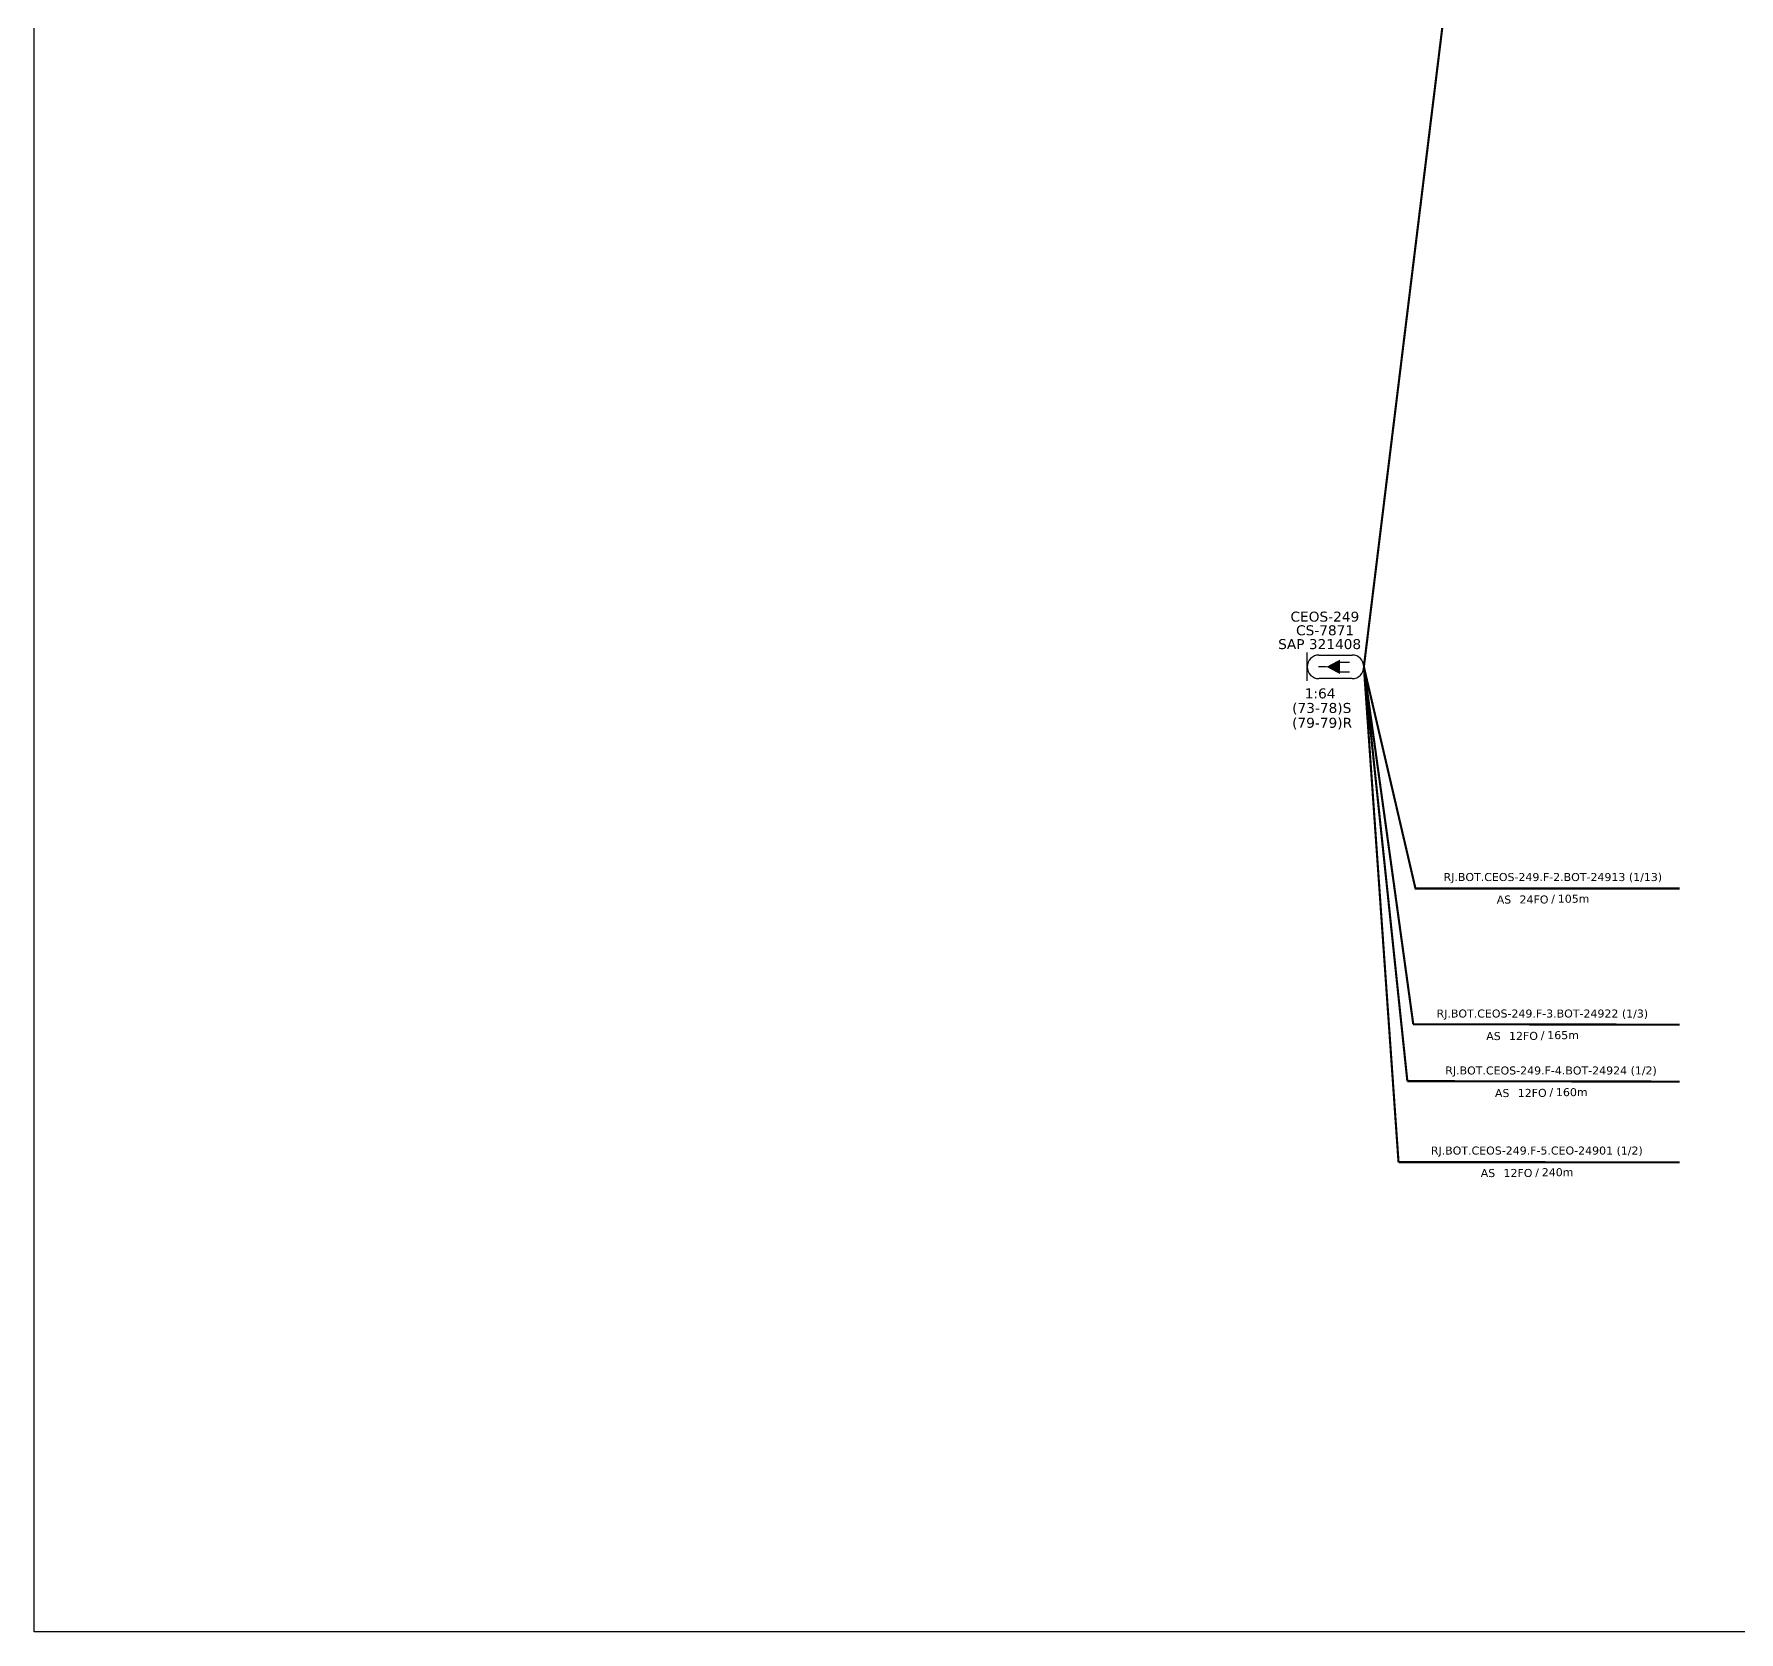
# Model space of a CAD drawing. Header units: metres. Extents: x 0 to 2138, y 0 to 691.
# Drawn here: x 1110.3 to 1479.2, y 0 to 345.6 of the extents above; entities that cross this region are included whole.
import ezdxf
from ezdxf.enums import TextEntityAlignment as Align

# ---------------------------------------------------------------- set-up
doc = ezdxf.new("R2010")
doc.units = ezdxf.units.M
doc.layers.add('20.4-CEOS', color=1, linetype='Continuous')
doc.layers.add('CAP a instalar', color=1, linetype='Continuous')
doc.layers.add('40.1-ETIQUETAS', color=1, linetype='Continuous', lineweight=20)
doc.styles.add('siredit', font='verdana.ttf')
doc.linetypes.add('FENCELINE1', pattern='A,0.25,-0.1,[133,ltypeshp.shx,S=0.1,R=0,X=-0.1,Y=0],-0.1,1', length=1.45)

# ---------------------------------------------------------------- blocks, each defined once
blk = doc.blocks.new('CEOS_RP_CT_DRT')
at = {"layer": '20.4-CEOS', "color": 0}
for p, q in [((-4.54, 1.19), (-1.19, 1.19)), ((-1.19, -1.19), (-4.54, -1.19))]:
    blk.add_line(p, q, dxfattribs=at)
for points in [[(-5.73, -1.43), (-5.73, 1.44)], [(-3.79, 0), (-4.59, 0)], [(-2.47, 0.48), (-1.45, 0.48)], [(-2.47, -0.52), (-1.45, -0.52)]]:
    blk.add_lwpolyline(points, dxfattribs=at)
blk.add_lwpolyline([(-3.79, 0, 0, 1.47, 0), (-2.41, 0, 1.47, 1.47, 0)], format="xyseb", dxfattribs=at)
for centre, start, end in [((-4.54, 0), 90, 270), ((-1.19, 0), 270, 90)]:
    blk.add_arc(centre, 1.19, start, end, dxfattribs=at)
at = {"layer": '20.4-CEOS', "color": 7, "style": 'siredit'}
for tag, p in [('Nº_DA_CEOS', (-2.86, 5.6)), ('LOCAL', (-2.86, 4.24)), ('SAP', (-2.86, 2.78)), ('RACIO_SPLITAGEM', (-2.86, -1.88)), ('FIBRAS_SPLITTER', (-2.86, -3.58)), ('FIBRAS_TOP_C', (-2.86, -5.08)), ('RESERVA_FINAIS', (-2.86, -6.39))]:
    blk.add_attdef(tag, text='', height=1.01, dxfattribs=at).set_placement(p, align=Align.TOP_CENTER)
blk = doc.blocks.new('ETIQUETA_RS5F')
at = {"layer": '40.1-ETIQUETAS', "color": 0, "style": 'siredit'}
blk.add_text('/', height=1.5, dxfattribs=at).set_placement((1.58, -1.95), align=Align.MIDDLE_RIGHT)
for tag, p in [('ETIQUETA_R_PRIMARIA', (1.21, 4.1)), ('ETIQUETA_R_SECUNDARIA', (1.21, 2.1)), ('F_ATIVAS/F_MORTAS', (1.14, -4.24))]:
    blk.add_attdef(tag, text='', height=1.5, dxfattribs=at).set_placement(p, align=Align.MIDDLE_CENTER)
for tag, p in [('TIPO_CABO', (-6.58, -2.12)), ('CAP_CABO', (0.4, -2.09))]:
    blk.add_attdef(tag, text='', height=1.5, dxfattribs=at).set_placement(p, align=Align.MIDDLE_RIGHT)
blk.add_attdef('METROS', text='', height=1.5, dxfattribs=at).set_placement((2.14, -1.95), align=Align.MIDDLE_LEFT)
for tag, p in [('FUSÃO_1', (0.85, -8.39)), ('FUSÃO_2', (0.85, -10.6)), ('FUSÃO_3', (0.85, -12.93)), ('FUSÃO_4', (0.85, -15.14)), ('FUSÃO_5', (0.85, -17.16))]:
    blk.add_attdef(tag, text='', height=1.5, dxfattribs=at).set_placement(p, align=Align.CENTER)

msp = doc.modelspace()

# ---------------------------------------------------------------- linework, layer by layer
msp.add_lwpolyline([(1110.27, 691.28), (2138.18, 691.28), (2138.18, -0.02), (1110.27, -0.02)], close=True)
at = {"layer": 'CAP a instalar', "color": 7, "linetype": 'FENCELINE1', "ltscale": 3, "const_width": 0.462}
for points in [[(1425.15, 429.55), (1398.05, 208.76)], [(1398.05, 208.76), (1409.21, 160.81)], [(1398.05, 208.76), (1408.74, 131.43)], [(1398.05, 208.76), (1407.46, 119.12)], [(1405.55, 101.59), (1398.05, 208.76)], [(1409.07, 160.81), (1466.39, 160.81)], [(1408.68, 131.43), (1466.39, 131.34)], [(1407.46, 119.12), (1466.39, 119.02)], [(1405.55, 101.59), (1466.39, 101.57)]]:
    msp.add_lwpolyline(points, dxfattribs=at)

# ---------------------------------------------------------------- block references
at = {"layer": '20.4-CEOS', "color": 7}
ref = msp.add_blockref('CEOS_RP_CT_DRT', (1398.05, 208.75), dxfattribs=dict(at, xscale=2.140049139261246, yscale=2.140049139261246, zscale=2.140049139261246))
ref.add_attrib('Nº_DA_CEOS', 'CEOS-249', dxfattribs={"color": 7, "height": 2.161, "style": 'siredit'}).set_placement((1389.61, 220.69), align=Align.TOP_CENTER)
ref.add_attrib('LOCAL', 'CS-7871', dxfattribs={"color": 7, "height": 2.161, "style": 'siredit'}).set_placement((1389.65, 217.74), align=Align.TOP_CENTER)
ref.add_attrib('SAP', 'SAP 321408', dxfattribs={"color": 7, "height": 2.161, "style": 'siredit'}).set_placement((1388.48, 214.75), align=Align.TOP_CENTER)
ref.add_attrib('RACIO_SPLITAGEM', '1:64', dxfattribs={"color": 7, "height": 2.161, "style": 'siredit'}).set_placement((1388.58, 204.09), align=Align.TOP_CENTER)
ref.add_attrib('FIBRAS_SPLITTER', '(73-78)S', dxfattribs={"color": 7, "height": 2.161, "style": 'siredit'}).set_placement((1388.93, 200.94), align=Align.TOP_CENTER)
ref.add_attrib('RESERVA_FINAIS', '(79-79)R', dxfattribs={"color": 7, "height": 2.161, "style": 'siredit'}).set_placement((1389.01, 197.73), align=Align.TOP_CENTER)
at = {"layer": '40.1-ETIQUETAS', "color": 7}
ref = msp.add_blockref('ETIQUETA_RS5F', (1437.57, 160.85), dxfattribs=dict(at, xscale=1.154735985148873, yscale=1.154735985148873, zscale=1.154735985148873))
ref.add_attrib('ETIQUETA_R_SECUNDARIA', 'RJ.BOT.CEOS-249.F-2.BOT-24913 (1/13)', dxfattribs={"color": 0, "height": 1.7321, "style": 'siredit'}).set_placement((1438.94, 163.28), align=Align.MIDDLE_CENTER)
ref.add_attrib('TIPO_CABO', 'AS', dxfattribs={"color": 0, "height": 1.732, "style": 'siredit'}).set_placement((1429.93, 158.41), align=Align.MIDDLE_RIGHT)
ref.add_attrib('CAP_CABO', '24FO', dxfattribs={"color": 0, "height": 1.732, "style": 'siredit'}).set_placement((1438, 158.43), align=Align.MIDDLE_RIGHT)
ref.add_attrib('METROS', '105m', dxfattribs={"color": 0, "height": 1.732, "style": 'siredit'}).set_placement((1440.01, 158.59), align=Align.MIDDLE_LEFT)
ref = msp.add_blockref('ETIQUETA_RS5F', (1435.3, 131.32), dxfattribs=dict(at, xscale=1.154735985148873, yscale=1.154735985148873, zscale=1.154735985148873))
ref.add_attrib('ETIQUETA_R_SECUNDARIA', 'RJ.BOT.CEOS-249.F-3.BOT-24922 (1/3)', dxfattribs={"color": 0, "height": 1.7321, "style": 'siredit'}).set_placement((1436.67, 133.75), align=Align.MIDDLE_CENTER)
ref.add_attrib('TIPO_CABO', 'AS', dxfattribs={"color": 0, "height": 1.732, "style": 'siredit'}).set_placement((1427.66, 128.88), align=Align.MIDDLE_RIGHT)
ref.add_attrib('CAP_CABO', '12FO', dxfattribs={"color": 0, "height": 1.732, "style": 'siredit'}).set_placement((1435.72, 128.91), align=Align.MIDDLE_RIGHT)
ref.add_attrib('METROS', '165m', dxfattribs={"color": 0, "height": 1.732, "style": 'siredit'}).set_placement((1437.74, 129.07), align=Align.MIDDLE_LEFT)
ref = msp.add_blockref('ETIQUETA_RS5F', (1437.18, 119), dxfattribs=dict(at, xscale=1.154735985148873, yscale=1.154735985148873, zscale=1.154735985148873))
ref.add_attrib('ETIQUETA_R_SECUNDARIA', 'RJ.BOT.CEOS-249.F-4.BOT-24924 (1/2)', dxfattribs={"color": 0, "height": 1.7321, "style": 'siredit'}).set_placement((1438.55, 121.43), align=Align.MIDDLE_CENTER)
ref.add_attrib('TIPO_CABO', 'AS', dxfattribs={"color": 0, "height": 1.732, "style": 'siredit'}).set_placement((1429.55, 116.55), align=Align.MIDDLE_RIGHT)
ref.add_attrib('CAP_CABO', '12FO', dxfattribs={"color": 0, "height": 1.732, "style": 'siredit'}).set_placement((1437.61, 116.58), align=Align.MIDDLE_RIGHT)
ref.add_attrib('METROS', '160m', dxfattribs={"color": 0, "height": 1.732, "style": 'siredit'}).set_placement((1439.62, 116.74), align=Align.MIDDLE_LEFT)
ref = msp.add_blockref('ETIQUETA_RS5F', (1434.11, 101.68), dxfattribs=dict(at, xscale=1.154735985148873, yscale=1.154735985148873, zscale=1.154735985148873))
ref.add_attrib('ETIQUETA_R_SECUNDARIA', 'RJ.BOT.CEOS-249.F-5.CEO-24901 (1/2)', dxfattribs={"color": 0, "height": 1.7321, "style": 'siredit'}).set_placement((1435.47, 104.11), align=Align.MIDDLE_CENTER)
ref.add_attrib('TIPO_CABO', 'AS', dxfattribs={"color": 0, "height": 1.732, "style": 'siredit'}).set_placement((1426.47, 99.24), align=Align.MIDDLE_RIGHT)
ref.add_attrib('CAP_CABO', '12FO', dxfattribs={"color": 0, "height": 1.732, "style": 'siredit'}).set_placement((1434.53, 99.26), align=Align.MIDDLE_RIGHT)
ref.add_attrib('METROS', '240m', dxfattribs={"color": 0, "height": 1.732, "style": 'siredit'}).set_placement((1436.55, 99.42), align=Align.MIDDLE_LEFT)

doc.saveas('drawing.dxf')
